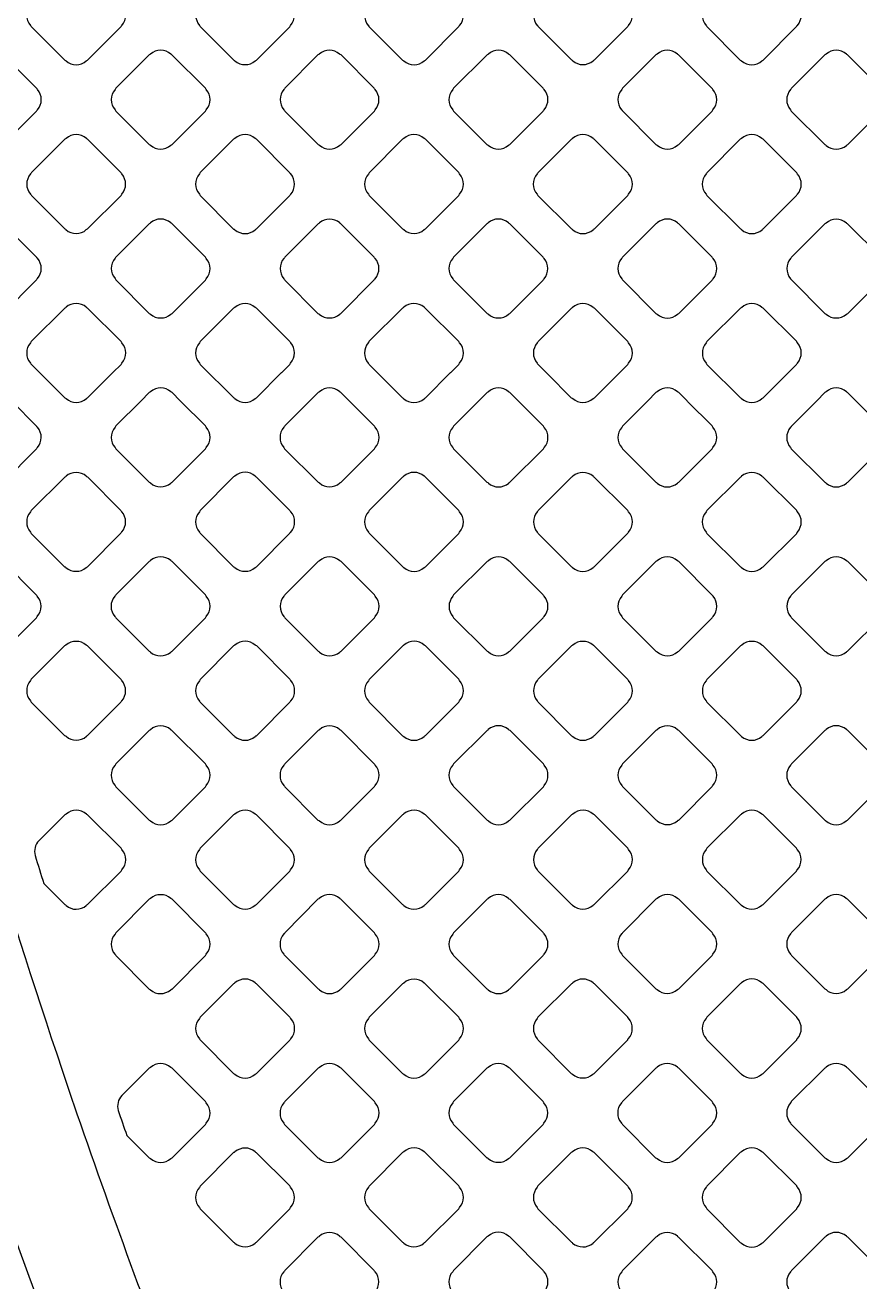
# Model space of a CAD drawing. Header units: millimetres. Extents: x 3440 to 3572, y 2 to 96.
# Drawn here: x 3524.9 to 3525.965, y 62.876 to 64.48 of the extents above; entities that cross this region are included whole.
import ezdxf

# ---------------------------------------------------------------- set-up
doc = ezdxf.new("R2010")
doc.units = ezdxf.units.MM
doc.header["$LTSCALE"] = 23.1
doc.layers.add('gbr-dxf', color=7, linetype='CONTINUOUS')

msp = doc.modelspace()

# ---------------------------------------------------------------- linework, layer by layer
at = {"layer": 'gbr-dxf', "linetype": 'Continuous'}
for points in [[(3527.8751, 56.7413), (3525.3338, 59.2826, -0.042133), (3525.3297, 59.2875, -0.16673), (3522.868, 66.4618, -0.014135)], [(3522.9442, 66.4618, 0.166721), (3525.3895, 59.3347), (3527.9302, 56.794, -0.01212)], [(3527.6921, 56.4731), (3525.0518, 59.1135, -0.042015), (3525.0477, 59.1183, -0.166954), (3522.5566, 66.371, -0.014027)], [(3522.6328, 66.3694, 0.16691), (3525.1076, 59.1655), (3527.744, 56.529, -0.019676)], [(3528.0485, 57.0068), (3525.5329, 59.5224, -0.042856), (3525.5287, 59.5273, -0.165958), (3523.2172, 66.2997, -0.01087)], [(3523.2934, 66.2983, 0.165913), (3525.5887, 59.5744), (3528.1004, 57.0627, -0.019676)], [(3528.7117, 57.7123), (3526.1736, 60.2504, -0.047409), (3526.1639, 60.2609, -0.163793), (3524.1677, 66.1912, -0.009935)], [(3524.3201, 66.189, 0.163577), (3526.2816, 60.3579), (3528.821, 57.8184, -0.008901)], [(3528.21, 57.2557), (3525.6624, 59.8033, -0.041025), (3525.6544, 59.8128, -0.164875), (3523.4951, 66.183, -0.009972)], [(3523.6475, 66.1809, 0.164763), (3525.7739, 59.9073), (3528.315, 57.3663, -0.013686)], [(3528.4854, 57.4579), (3525.9145, 60.0288, -0.041071), (3525.9062, 60.0381, -0.164322), (3523.8291, 66.1836, -0.007717)], [(3523.9815, 66.1834, 0.164179), (3526.0241, 60.1348), (3528.5916, 57.5673, -0.008541)], [(3522.407, 66.1102, 0.012838), (3522.4361, 65.4972, -0.017977), (3522.4362, 65.4956, 0.148382), (3524.9332, 59.0169), (3524.9335, 59.0165, 0.019899), (3524.9437, 59.0054, -0.01365), (3524.9445, 59.0045), (3525.1541, 58.7949, -0.018805), (3525.1553, 58.7937, 0.111695), (3525.2579, 58.729, -0.017124), (3525.2594, 58.7284, -0.221605), (3525.3809, 58.6071, -0.020682), (3525.3816, 58.6053, 0.111689), (3525.4464, 58.5027, -0.023293)], [(3525.9476, 61.0597, -0.048303), (3525.1122, 62.695, -0.021621), (3525.1114, 62.6969, -0.01136), (3524.9619, 63.1029, -0.023391), (3524.9612, 63.105, -0.01815), (3524.7611, 63.7668, -0.019795)]]:
    msp.add_lwpolyline(points, format="xyb", dxfattribs=at)
for points in [[(3524.9066, 64.4795, -0.095506), (3524.9076, 64.4779), (3524.9503, 64.4351, -0.091364), (3524.9519, 64.4342, 0.378894), (3524.9778, 64.4342, -0.095778), (3524.9794, 64.4351), (3525.0222, 64.4779, -0.096105), (3525.0232, 64.4795, 0.378718), (3525.0232, 64.5055, -0.082062), (3525.0223, 64.5068), (3524.9793, 64.5499, -0.086287), (3524.9778, 64.5508, 0.378821), (3524.9519, 64.5507, -0.098229), (3524.9502, 64.5497), (3524.9076, 64.5071, -0.096627), (3524.9066, 64.5054, 0.379229)], [(3525.1223, 64.4795, -0.092969), (3525.1232, 64.4779), (3525.1659, 64.4352, -0.088845), (3525.1674, 64.4343, 0.379032), (3525.1933, 64.4343, -0.095973), (3525.195, 64.4353), (3525.2375, 64.4778, -0.096266), (3525.2385, 64.4794, 0.379731), (3525.2385, 64.5054, -0.103612), (3525.2375, 64.5072), (3525.195, 64.5497, -0.091913), (3525.1934, 64.5506, 0.379731), (3525.1674, 64.5506, -0.09572), (3525.1658, 64.5497), (3525.1232, 64.5071, -0.096128), (3525.1223, 64.5054, 0.379506)], [(3525.3376, 64.5054, 0.379069), (3525.3376, 64.4795, -0.08563), (3525.3385, 64.478), (3525.3813, 64.4352, -0.097464), (3525.383, 64.4342, 0.379075), (3525.4089, 64.4343, -0.09572), (3525.4106, 64.4352), (3525.4532, 64.4779, -0.096266), (3525.4542, 64.4795, 0.379731), (3525.4542, 64.5055, -0.092139), (3525.4532, 64.507), (3525.4105, 64.5497, -0.096314), (3525.4089, 64.5507, 0.379672), (3525.3829, 64.5507, -0.096157), (3525.3813, 64.5498), (3525.3386, 64.507, -0.096105)], [(3525.5533, 64.4794, -0.087314), (3525.5542, 64.478), (3525.5968, 64.4354, -0.09979), (3525.5985, 64.4344, 0.379731), (3525.6245, 64.4344, -0.09572), (3525.6261, 64.4354), (3525.6686, 64.4779, -0.095916), (3525.6696, 64.4795, 0.379731), (3525.6696, 64.5055, -0.087748), (3525.6686, 64.507), (3525.626, 64.5496, -0.091964), (3525.6244, 64.5506, 0.379731), (3525.5984, 64.5506, -0.096265), (3525.5968, 64.5496), (3525.5542, 64.5071, -0.096266), (3525.5533, 64.5054, 0.379731)], [(3525.7686, 64.4795, -0.09185), (3525.7696, 64.4779), (3525.8122, 64.4353, -0.103498), (3525.814, 64.4342, 0.379214), (3525.84, 64.4343, -0.096625), (3525.8416, 64.4352), (3525.8842, 64.4779, -0.096332), (3525.8852, 64.4795, 0.379289), (3525.8852, 64.5055, -0.087715), (3525.8843, 64.5069), (3525.8415, 64.5497, -0.094156), (3525.8399, 64.5507, 0.379506), (3525.8139, 64.5507, -0.095973), (3525.8123, 64.5497), (3525.7696, 64.5071, -0.096023), (3525.7687, 64.5054, 0.379672)], [(3524.7989, 64.3718, -0.091745), (3524.7999, 64.3702), (3524.8427, 64.3274, -0.088202), (3524.8442, 64.3265, 0.379289), (3524.8701, 64.3265, -0.095866), (3524.8717, 64.3274), (3524.9144, 64.3701, -0.095585), (3524.9154, 64.3717, 0.379287), (3524.9154, 64.3977, -0.082876), (3524.9145, 64.399), (3524.8715, 64.442, -0.08752), (3524.87, 64.4429, 0.379293), (3524.8441, 64.4429, -0.096625), (3524.8424, 64.4419), (3524.7999, 64.3994, -0.095916), (3524.7989, 64.3978, 0.379731)], [(3525.0145, 64.3717, -0.100032), (3525.0155, 64.37), (3525.0579, 64.3275, -0.096266), (3525.0596, 64.3265, 0.379731), (3525.0855, 64.3265, -0.09572), (3525.0872, 64.3275), (3525.1298, 64.3701, -0.096214), (3525.1308, 64.3717, 0.379672), (3525.1308, 64.3977, -0.096259), (3525.1298, 64.3993), (3525.0871, 64.4421, -0.083725), (3525.0857, 64.4429, 0.379293), (3525.0597, 64.4429, -0.096119), (3525.0581, 64.4419), (3525.0154, 64.3993, -0.096266), (3525.0145, 64.3977, 0.379731)], [(3525.23, 64.3718, -0.095612), (3525.2309, 64.3702), (3525.2737, 64.3275, -0.093932), (3525.2753, 64.3265, 0.378681), (3525.3012, 64.3265, -0.095886), (3525.3028, 64.3275), (3525.3454, 64.37, -0.095602), (3525.3463, 64.3717, 0.379293), (3525.3463, 64.3976, -0.099964), (3525.3453, 64.3993), (3525.3028, 64.4418, -0.103887), (3525.301, 64.4429, 0.379672), (3525.2751, 64.4429, -0.096157), (3525.2734, 64.4419), (3525.2309, 64.3994, -0.095935), (3525.23, 64.3978, 0.379287)], [(3525.4454, 64.3716, -0.083226), (3525.4463, 64.3702), (3525.489, 64.3275, -0.096314), (3525.4907, 64.3266, 0.379672), (3525.5166, 64.3265, -0.096157), (3525.5182, 64.3275), (3525.5609, 64.3702, -0.095796), (3525.5619, 64.3718, 0.379293), (3525.5619, 64.3978, -0.092348), (3525.5609, 64.3993), (3525.5184, 64.4419, -0.096111), (3525.5167, 64.4429, 0.379289), (3525.4908, 64.4429, -0.095866), (3525.4891, 64.4419), (3525.4464, 64.3993, -0.098209), (3525.4454, 64.3976, 0.379506)], [(3525.6609, 64.3718, -0.087248), (3525.6618, 64.3703), (3525.7046, 64.3275, -0.099849), (3525.7063, 64.3265, 0.379293), (3525.7323, 64.3266, -0.096265), (3525.7339, 64.3275), (3525.7764, 64.37, -0.096111), (3525.7774, 64.3717, 0.379321), (3525.7774, 64.3976, -0.087248), (3525.7765, 64.3991), (3525.7336, 64.442, -0.09197), (3525.7321, 64.4429, 0.379293), (3525.7061, 64.4429, -0.09572), (3525.7045, 64.4419), (3525.6619, 64.3994, -0.096111), (3525.661, 64.3977, 0.379321)], [(3525.8765, 64.3716, -0.091558), (3525.8774, 64.3701), (3525.92, 64.3275, -0.104018), (3525.9218, 64.3264, 0.379731), (3525.9478, 64.3264, -0.09572), (3525.9494, 64.3274), (3525.9921, 64.37, -0.096266), (3525.993, 64.3717, 0.379731), (3525.993, 64.3977, -0.08798), (3525.9921, 64.3991), (3525.9493, 64.4419, -0.092126), (3525.9477, 64.4429, 0.379731), (3525.9218, 64.4429, -0.09572), (3525.9201, 64.4419), (3525.8775, 64.3992, -0.096266), (3525.8765, 64.3976, 0.379731)], [(3524.9067, 64.264, -0.091745), (3524.9077, 64.2624), (3524.9504, 64.2197, -0.087638), (3524.9518, 64.2188, 0.379731), (3524.9778, 64.2188, -0.096265), (3524.9795, 64.2198), (3525.0221, 64.2624, -0.095916), (3525.023, 64.264, 0.379731), (3525.023, 64.29, -0.083235), (3525.0222, 64.2914), (3524.9793, 64.3342, -0.087638), (3524.9779, 64.3351, 0.379731), (3524.9519, 64.3351, -0.095756), (3524.9503, 64.3341), (3524.9077, 64.2916, -0.095628), (3524.9067, 64.2899, 0.379731)], [(3525.1221, 64.264, -0.099534), (3525.1231, 64.2623), (3525.1658, 64.2196, -0.095602), (3525.1674, 64.2187, 0.379293), (3525.1934, 64.2187, -0.095956), (3525.195, 64.2197), (3525.2376, 64.2623, -0.096214), (3525.2386, 64.2639, 0.379672), (3525.2386, 64.2899, -0.096157), (3525.2376, 64.2915), (3525.1948, 64.3344, -0.083291), (3525.1934, 64.3352, 0.379287), (3525.1674, 64.3352, -0.095612), (3525.1658, 64.3343), (3525.1231, 64.2916, -0.095602), (3525.1221, 64.2899, 0.378906)], [(3525.3377, 64.2898, 0.378161), (3525.3377, 64.2639, -0.085622), (3525.3386, 64.2625), (3525.3813, 64.2198, -0.096197), (3525.383, 64.2188, 0.378778), (3525.4089, 64.2188, -0.096475), (3525.4106, 64.2198), (3525.4531, 64.2623, -0.096111), (3525.454, 64.264, 0.379289), (3525.4541, 64.2899, -0.09527), (3525.4531, 64.2916), (3525.4106, 64.3341, -0.099711), (3525.4089, 64.3351, 0.378815), (3525.3829, 64.3351, -0.095778), (3525.3813, 64.3341), (3525.3386, 64.2915, -0.095058)], [(3525.5531, 64.2639, -0.082787), (3525.554, 64.2626), (3525.5968, 64.2197, -0.098209), (3525.5985, 64.2187, 0.379155), (3525.6244, 64.2187, -0.095719), (3525.6261, 64.2197), (3525.6687, 64.2624, -0.095796), (3525.6697, 64.264, 0.379293), (3525.6697, 64.29, -0.092348), (3525.6687, 64.2915), (3525.626, 64.3342, -0.095916), (3525.6244, 64.3352, 0.379731), (3525.5984, 64.3352, -0.095756), (3525.5968, 64.3342), (3525.5541, 64.2915, -0.095819), (3525.5531, 64.2899, 0.379289)], [(3525.7688, 64.2639, -0.087314), (3525.7697, 64.2625), (3525.8124, 64.2197, -0.100054), (3525.8141, 64.2187, 0.379731), (3525.8401, 64.2187, -0.095756), (3525.8417, 64.2197), (3525.8842, 64.2622, -0.095958), (3525.8852, 64.2639, 0.379731), (3525.8852, 64.2898, -0.087314), (3525.8843, 64.2913), (3525.8415, 64.3341, -0.091913), (3525.8399, 64.3351, 0.379731), (3525.8139, 64.3351, -0.09572), (3525.8123, 64.3341), (3525.7698, 64.2915, -0.096266), (3525.7688, 64.2899, 0.379731)], [(3524.7989, 64.1821, 0.379293), (3524.7989, 64.1561, -0.087748), (3524.7998, 64.1547), (3524.8426, 64.1119, -0.083651), (3524.844, 64.111, 0.379321), (3524.87, 64.1109, -0.095506), (3524.8716, 64.1119), (3524.9144, 64.1547, -0.095796), (3524.9154, 64.1563, 0.379293), (3524.9153, 64.1823, -0.087314), (3524.9144, 64.1838), (3524.8717, 64.2264, -0.092406), (3524.8702, 64.2274, 0.379703), (3524.8442, 64.2274, -0.095649), (3524.8426, 64.2265), (3524.7999, 64.1837, -0.095602)], [(3525.0145, 64.1563, -0.096265), (3525.0154, 64.1546), (3525.0581, 64.1119, -0.092289), (3525.0597, 64.111, 0.379229), (3525.0856, 64.111, -0.095506), (3525.0873, 64.1119), (3525.1298, 64.1545, -0.095935), (3525.1308, 64.1561, 0.379324), (3525.1308, 64.1821, -0.096157), (3525.1298, 64.1837), (3525.087, 64.2266, -0.082483), (3525.0856, 64.2274, 0.379214), (3525.0596, 64.2274, -0.096625), (3525.058, 64.2264), (3525.0154, 64.1839, -0.095916), (3525.0145, 64.1823, 0.379731)], [(3525.4454, 64.1562, -0.08148), (3525.4462, 64.1549), (3525.4892, 64.1119, -0.094684), (3525.4908, 64.111, 0.378422), (3525.5167, 64.111, -0.097902), (3525.5184, 64.112), (3525.5609, 64.1545, -0.095796), (3525.5619, 64.1562, 0.379293), (3525.5619, 64.1821, -0.096119), (3525.5609, 64.1838), (3525.5183, 64.2264, -0.09979), (3525.5166, 64.2274, 0.379731), (3525.4906, 64.2274, -0.09572), (3525.489, 64.2264), (3525.4464, 64.1838, -0.096266), (3525.4454, 64.1822, 0.37907)], [(3525.6609, 64.1821, 0.37925), (3525.661, 64.1561, -0.083792), (3525.6618, 64.1547), (3525.7047, 64.1119, -0.096111), (3525.7063, 64.1109, 0.379289), (3525.7323, 64.1109, -0.095778), (3525.7339, 64.1119), (3525.7766, 64.1545, -0.095602), (3525.7775, 64.1562, 0.379293), (3525.7775, 64.1821, -0.091954), (3525.7766, 64.1837), (3525.7339, 64.2264, -0.096641), (3525.7322, 64.2274, 0.379612), (3525.7063, 64.2274, -0.095612), (3525.7046, 64.2264), (3525.6619, 64.1837, -0.095602)], [(3525.23, 64.1562, -0.103612), (3525.231, 64.1544), (3525.2734, 64.112, -0.09979), (3525.2751, 64.111, 0.379731), (3525.3011, 64.111, -0.096248), (3525.3027, 64.112), (3525.3453, 64.1546, -0.096128), (3525.3463, 64.1562, 0.379506), (3525.3463, 64.1822, -0.093522), (3525.3453, 64.1838), (3525.3027, 64.2264, -0.095296), (3525.3011, 64.2273, 0.379293), (3525.2752, 64.2273, -0.095956), (3525.2735, 64.2263), (3525.231, 64.1838, -0.095958), (3525.23, 64.1822, 0.379731)], [(3525.8766, 64.1561, -0.087314), (3525.8775, 64.1546), (3525.9201, 64.112, -0.100054), (3525.9218, 64.111, 0.379731), (3525.9478, 64.111, -0.096265), (3525.9494, 64.112), (3525.9919, 64.1545, -0.095916), (3525.9929, 64.1562, 0.379731), (3525.9929, 64.1821, -0.087549), (3525.992, 64.1836), (3525.9493, 64.2263, -0.091913), (3525.9477, 64.2272, 0.379731), (3525.9218, 64.2272, -0.09572), (3525.9201, 64.2263), (3525.8776, 64.1837, -0.096266), (3525.8766, 64.1821, 0.379731)], [(3524.9066, 64.0484, -0.082704), (3524.9074, 64.047), (3524.9503, 64.0041, -0.092233), (3524.9519, 64.0032, 0.37981), (3524.9779, 64.0032, -0.095956), (3524.9795, 64.0042), (3525.0118, 64.0364), (3525.0222, 64.0468, -0.095602), (3525.0232, 64.0485, 0.378458), (3525.0232, 64.0744, -0.09082), (3525.0222, 64.0759), (3524.9795, 64.1187, -0.095935), (3524.9778, 64.1197, 0.379196), (3524.9519, 64.1197, -0.096157), (3524.9503, 64.1187), (3524.9075, 64.076, -0.095602), (3524.9066, 64.0744, 0.378858)], [(3525.1222, 64.0743, 0.378683), (3525.1222, 64.0484, -0.089854), (3525.1232, 64.0469), (3525.1659, 64.0042, -0.088207), (3525.1674, 64.0033, 0.37981), (3525.1933, 64.0033, -0.096625), (3525.195, 64.0042), (3525.227, 64.0363), (3525.2272, 64.0365), (3525.2375, 64.0468, -0.098), (3525.2385, 64.0485, 0.378687), (3525.2386, 64.0744, -0.087135), (3525.2377, 64.0759), (3525.1949, 64.1186, -0.09197), (3525.1933, 64.1196, 0.378906), (3525.1674, 64.1196, -0.095866), (3525.1658, 64.1186), (3525.1232, 64.076, -0.095364)], [(3525.3376, 64.0743, 0.378869), (3525.3376, 64.0484, -0.091954), (3525.3386, 64.0468), (3525.3813, 64.0041, -0.092233), (3525.3829, 64.0031, 0.37981), (3525.4089, 64.0031, -0.095956), (3525.4105, 64.0041), (3525.4426, 64.0363), (3525.4429, 64.0365), (3525.4532, 64.0468, -0.096227), (3525.4541, 64.0484, 0.379155), (3525.4542, 64.0744, -0.088552), (3525.4532, 64.0759), (3525.4104, 64.1187, -0.093143), (3525.4088, 64.1197, 0.37859), (3525.3829, 64.1197, -0.095886), (3525.3813, 64.1187), (3525.3385, 64.076, -0.095412)], [(3525.5532, 64.0743, 0.379032), (3525.5532, 64.0484, -0.083271), (3525.5541, 64.047), (3525.5646, 64.0365, -0.023307), (3525.5661, 64.0348), (3525.5967, 64.0042, -0.10739), (3525.5986, 64.0032, 0.379249), (3525.6245, 64.0032, -0.095956), (3525.6262, 64.0042), (3525.6585, 64.0365), (3525.6687, 64.0467, -0.098209), (3525.6697, 64.0484, 0.378675), (3525.6697, 64.0743, -0.095049), (3525.6688, 64.0759), (3525.6261, 64.1186, -0.099711), (3525.6244, 64.1196, 0.378906), (3525.5984, 64.1196, -0.095506), (3525.5968, 64.1186), (3525.5542, 64.0759, -0.095589)], [(3525.7688, 64.0742, 0.379069), (3525.7688, 64.0483, -0.08563), (3525.7697, 64.0469), (3525.8124, 64.0042, -0.096627), (3525.814, 64.0032, 0.37981), (3525.84, 64.0032, -0.096625), (3525.8416, 64.0042), (3525.8737, 64.0363), (3525.8738, 64.0364), (3525.8842, 64.0468, -0.097673), (3525.8852, 64.0485, 0.378687), (3525.8852, 64.0744, -0.091118), (3525.8843, 64.0759), (3525.8417, 64.1186, -0.096227), (3525.84, 64.1196, 0.379196), (3525.8141, 64.1196, -0.096157), (3525.8125, 64.1186), (3525.7697, 64.0759, -0.096105)], [(3524.7988, 63.9406, -0.104392), (3524.7998, 63.9388), (3524.8423, 63.8964, -0.100151), (3524.8441, 63.8953, 0.37981), (3524.87, 63.8953, -0.095956), (3524.8717, 63.8963), (3524.9144, 63.939, -0.096332), (3524.9153, 63.9407, 0.379212), (3524.9154, 63.9666, -0.09601), (3524.9144, 63.9682), (3524.883, 63.9997, -0.014794), (3524.882, 64.0006), (3524.8716, 64.011, -0.091631), (3524.8701, 64.0119, 0.378906), (3524.8441, 64.0119, -0.095506), (3524.8425, 64.011), (3524.8321, 64.0005), (3524.7998, 63.9683, -0.096627), (3524.7988, 63.9666, 0.379731)], [(3525.0144, 63.9407, -0.092052), (3525.0154, 63.9391), (3525.0581, 63.8964, -0.087865), (3525.0596, 63.8955, 0.378952), (3525.0855, 63.8954, -0.09601), (3525.0872, 63.8964), (3525.1299, 63.9392, -0.096328), (3525.1309, 63.9408, 0.37892), (3525.1309, 63.9667, -0.092052), (3525.1299, 63.9683), (3525.0986, 63.9996, -0.014794), (3525.0976, 64.0005), (3525.0872, 64.011, -0.08752), (3525.0857, 64.0119, 0.379196), (3525.0598, 64.0119, -0.096157), (3525.0581, 64.011), (3525.0477, 64.0005), (3525.0154, 63.9683, -0.096627), (3525.0145, 63.9666, 0.379357)], [(3525.2299, 63.9667, 0.379347), (3525.2299, 63.9407, -0.088014), (3525.2308, 63.9392), (3525.2735, 63.8965, -0.100824), (3525.2753, 63.8955, 0.379451), (3525.3012, 63.8955, -0.096117), (3525.3029, 63.8965), (3525.3454, 63.939, -0.095895), (3525.3464, 63.9406, 0.379201), (3525.3463, 63.9666, -0.096625), (3525.3454, 63.9682), (3525.314, 63.9996, -0.015077), (3525.313, 64.0005), (3525.3025, 64.011, -0.085459), (3525.3011, 64.0119, 0.379064), (3525.2752, 64.0119, -0.095886), (3525.2735, 64.0109), (3525.2309, 63.9683, -0.095796)], [(3525.4454, 63.9665, 0.379298), (3525.4454, 63.9406, -0.092348), (3525.4464, 63.939), (3525.489, 63.8964, -0.10399), (3525.4908, 63.8954, 0.37975), (3525.5168, 63.8954, -0.096265), (3525.5184, 63.8964), (3525.561, 63.9389, -0.096737), (3525.562, 63.9406, 0.379185), (3525.562, 63.9665, -0.09185), (3525.561, 63.9681), (3525.5181, 64.011, -0.08047), (3525.5167, 64.0119, 0.378906), (3525.4908, 64.0119, -0.095506), (3525.4891, 64.0109), (3525.4464, 63.9682, -0.096539)], [(3525.6611, 63.9406, -0.100082), (3525.6621, 63.9389), (3525.7046, 63.8964, -0.095895), (3525.7062, 63.8954, 0.378747), (3525.7321, 63.8954, -0.09601), (3525.7338, 63.8964), (3525.7764, 63.939, -0.096328), (3525.7774, 63.9407, 0.379422), (3525.7774, 63.9666, -0.10047), (3525.7764, 63.9683), (3525.7451, 63.9997, -0.014794), (3525.7441, 64.0006), (3525.7338, 64.0109, -0.091753), (3525.7323, 64.0118, 0.379196), (3525.7063, 64.0118, -0.096157), (3525.7047, 64.0108), (3525.6944, 64.0005), (3525.6621, 63.9682, -0.096627), (3525.6611, 63.9665, 0.3795)], [(3525.8765, 63.9406, -0.083317), (3525.8774, 63.9392), (3525.9202, 63.8964, -0.096627), (3525.9218, 63.8954, 0.37981), (3525.9478, 63.8954, -0.096625), (3525.9494, 63.8964), (3525.992, 63.939, -0.096111), (3525.993, 63.9406, 0.37981), (3525.993, 63.9666, -0.100585), (3525.992, 63.9683), (3525.9607, 63.9996, -0.015172), (3525.9597, 64.0005), (3525.9492, 64.011, -0.0873), (3525.9478, 64.0119, 0.379287), (3525.9218, 64.0119, -0.095612), (3525.9202, 64.011), (3525.9098, 64.0005), (3525.8775, 63.9682, -0.096627), (3525.8765, 63.9666, 0.379731)], [(3524.9066, 63.8328, -0.095968), (3524.9075, 63.8311), (3524.9499, 63.7887, -0.107982), (3524.9518, 63.7877, 0.378952), (3524.9777, 63.7877, -0.09601), (3524.9794, 63.7886), (3525.022, 63.8313, -0.096328), (3525.023, 63.833, 0.379422), (3525.023, 63.8589, -0.10047), (3525.022, 63.8606), (3524.9796, 63.903, -0.10399), (3524.9778, 63.904, 0.379731), (3524.9519, 63.904, -0.096458), (3524.9502, 63.903), (3524.9076, 63.8604, -0.096627), (3524.9066, 63.8587, 0.379357)], [(3525.1221, 63.8588, 0.378939), (3525.1221, 63.8329, -0.083636), (3525.123, 63.8315), (3525.1658, 63.7887, -0.096539), (3525.1675, 63.7877, 0.379201), (3525.1934, 63.7877, -0.095956), (3525.1951, 63.7887), (3525.2377, 63.8313, -0.096332), (3525.2387, 63.8329, 0.37981), (3525.2387, 63.8589, -0.096625), (3525.2377, 63.8606), (3525.1951, 63.9031, -0.100151), (3525.1934, 63.9042, 0.3795), (3525.1674, 63.9042, -0.096259), (3525.1658, 63.9032), (3525.1231, 63.8605, -0.095895)], [(3525.3378, 63.8589, 0.37947), (3525.3378, 63.8329, -0.096458), (3525.3388, 63.8313), (3525.3815, 63.7886, -0.092289), (3525.383, 63.7877, 0.379451), (3525.409, 63.7876, -0.096117), (3525.4106, 63.7886), (3525.4532, 63.8312, -0.095895), (3525.4541, 63.8328, 0.379201), (3525.4541, 63.8587, -0.10047), (3525.4531, 63.8605), (3525.4104, 63.9032, -0.088202), (3525.4089, 63.9041, 0.379357), (3525.383, 63.9041, -0.096507), (3525.3813, 63.9031), (3525.3388, 63.8605, -0.096527)], [(3525.5533, 63.8328, -0.096625), (3525.5543, 63.8311), (3525.5968, 63.7886, -0.092233), (3525.5984, 63.7876, 0.37981), (3525.6244, 63.7876, -0.096458), (3525.626, 63.7886), (3525.6687, 63.8313, -0.096423), (3525.6697, 63.8329, 0.379511), (3525.6697, 63.8589, -0.083163), (3525.6688, 63.8603), (3525.626, 63.9031, -0.087525), (3525.6245, 63.904, 0.379206), (3525.5985, 63.904, -0.096458), (3525.5969, 63.903), (3525.5543, 63.8604, -0.096627), (3525.5533, 63.8588, 0.379731)], [(3525.7687, 63.8588, 0.378406), (3525.7687, 63.8329, -0.100188), (3525.7697, 63.8312), (3525.8124, 63.7885, -0.095895), (3525.814, 63.7876, 0.37857), (3525.84, 63.7876, -0.09601), (3525.8416, 63.7885), (3525.8843, 63.8312, -0.096328), (3525.8852, 63.8329, 0.379422), (3525.8852, 63.8588, -0.096625), (3525.8843, 63.8605), (3525.8417, 63.903, -0.100476), (3525.8399, 63.904, 0.379471), (3525.814, 63.9041, -0.095968), (3525.8124, 63.9031), (3525.7697, 63.8605, -0.096301)], [(3524.8165, 63.756, 0.001876), (3524.8346, 63.6887), (3524.8425, 63.6809, -0.092233), (3524.844, 63.6799, 0.37981), (3524.87, 63.6799, -0.095956), (3524.8716, 63.6809), (3524.9142, 63.7235, -0.096111), (3524.9152, 63.7251, 0.379451), (3524.9152, 63.7511, -0.083636), (3524.9143, 63.7525), (3524.8715, 63.7953, -0.087648), (3524.87, 63.7963, 0.379249), (3524.8441, 63.7962, -0.096458), (3524.8424, 63.7952), (3524.8213, 63.7741, 0.248765)], [(3525.0143, 63.7251, -0.10047), (3525.0153, 63.7234), (3525.0579, 63.6808, -0.096111), (3525.0595, 63.6798, 0.37981), (3525.0855, 63.6798, -0.095956), (3525.0872, 63.6808), (3525.1299, 63.7235, -0.096332), (3525.1309, 63.7251, 0.37981), (3525.1309, 63.7511, -0.096625), (3525.1299, 63.7528), (3525.0873, 63.7953, -0.100151), (3525.0856, 63.7964, 0.379731), (3525.0596, 63.7964, -0.096458), (3525.0579, 63.7954), (3525.0153, 63.7527, -0.096627), (3525.0143, 63.7511, 0.379731)], [(3525.23, 63.7252, -0.095968), (3525.231, 63.7235), (3525.2737, 63.6808, -0.092398), (3525.2753, 63.6798, 0.379191), (3525.3012, 63.6798, -0.096117), (3525.3028, 63.6808), (3525.3455, 63.7235, -0.095895), (3525.3465, 63.7251, 0.379201), (3525.3465, 63.7511, -0.10047), (3525.3454, 63.7528), (3525.303, 63.7953, -0.10399), (3525.3012, 63.7963, 0.379731), (3525.2752, 63.7963, -0.096458), (3525.2735, 63.7953), (3525.231, 63.7528, -0.096627), (3525.23, 63.7511, 0.379357)], [(3525.4456, 63.751, 0.37947), (3525.4456, 63.7251, -0.088014), (3525.4465, 63.7236), (3525.4891, 63.681, -0.100824), (3525.4908, 63.68, 0.379308), (3525.5167, 63.68, -0.095968), (3525.5184, 63.681), (3525.5609, 63.7235, -0.096328), (3525.5619, 63.7251, 0.379422), (3525.5619, 63.7511, -0.092348), (3525.5609, 63.7527), (3525.5184, 63.7952, -0.096111), (3525.5167, 63.7962, 0.379357), (3525.4908, 63.7962, -0.096507), (3525.4891, 63.7953), (3525.4465, 63.7527, -0.096527)], [(3525.661, 63.7251, -0.09253), (3525.6619, 63.7235), (3525.7045, 63.6809, -0.104691), (3525.7063, 63.6799, 0.37981), (3525.7323, 63.6799, -0.096625), (3525.7339, 63.6809), (3525.7765, 63.7234, -0.096332), (3525.7775, 63.7251, 0.379511), (3525.7775, 63.751, -0.08798), (3525.7766, 63.7525), (3525.7337, 63.7954, -0.091848), (3525.7322, 63.7963, 0.379206), (3525.7062, 63.7963, -0.096458), (3525.7046, 63.7953), (3525.6619, 63.7527, -0.096857), (3525.661, 63.751, 0.379731)], [(3525.8766, 63.751, 0.37903), (3525.8766, 63.7251, -0.100082), (3525.8776, 63.7233), (3525.9201, 63.6808, -0.095895), (3525.9217, 63.6799, 0.378847), (3525.9477, 63.6799, -0.096117), (3525.9493, 63.6808), (3525.992, 63.7235, -0.095895), (3525.993, 63.7252, 0.379201), (3525.9929, 63.7511, -0.096625), (3525.992, 63.7528), (3525.9495, 63.7952, -0.100151), (3525.9478, 63.7962, 0.3795), (3525.9218, 63.7962, -0.096259), (3525.9202, 63.7953), (3525.8775, 63.7526, -0.095895)], [(3524.9066, 63.6174, -0.092061), (3524.9075, 63.6158), (3524.9501, 63.5732, -0.104246), (3524.9519, 63.5722, 0.379422), (3524.9779, 63.5722, -0.095956), (3524.9795, 63.5732), (3525.022, 63.6157, -0.096332), (3525.023, 63.6173, 0.37981), (3525.023, 63.6433, -0.087784), (3525.0221, 63.6448), (3524.9793, 63.6876, -0.092233), (3524.9777, 63.6885, 0.3795), (3524.9518, 63.6885, -0.096259), (3524.9501, 63.6875), (3524.9075, 63.645, -0.096227), (3524.9066, 63.6433, 0.378699)], [(3525.1221, 63.6172, -0.096625), (3525.1231, 63.6156), (3525.1656, 63.5731, -0.107961), (3525.1674, 63.5721, 0.37981), (3525.1934, 63.5721, -0.095956), (3525.1951, 63.573), (3525.2377, 63.6157, -0.096332), (3525.2387, 63.6173, 0.37981), (3525.2387, 63.6433, -0.10047), (3525.2377, 63.645), (3525.1952, 63.6875, -0.10399), (3525.1934, 63.6885, 0.379731), (3525.1674, 63.6885, -0.096458), (3525.1657, 63.6875), (3525.1231, 63.6449, -0.096627), (3525.1221, 63.6432, 0.379731)], [(3525.3378, 63.6432, 0.37947), (3525.3378, 63.6173, -0.09253), (3525.3387, 63.6157), (3525.3814, 63.573, -0.088207), (3525.3829, 63.5721, 0.379308), (3525.4089, 63.5721, -0.095968), (3525.4105, 63.5731), (3525.4532, 63.6157, -0.096328), (3525.4541, 63.6174, 0.379422), (3525.4541, 63.6433, -0.104392), (3525.4531, 63.6451), (3525.4106, 63.6876, -0.092233), (3525.4091, 63.6886, 0.379357), (3525.3831, 63.6886, -0.096507), (3525.3815, 63.6876), (3525.3388, 63.6449, -0.096527)], [(3525.5533, 63.6174, -0.092348), (3525.5542, 63.6158), (3525.597, 63.573, -0.088207), (3525.5985, 63.5721, 0.37981), (3525.6245, 63.5721, -0.096625), (3525.6261, 63.5731), (3525.6687, 63.6157, -0.096111), (3525.6697, 63.6173, 0.37981), (3525.6697, 63.6433, -0.088014), (3525.6688, 63.6448), (3525.626, 63.6876, -0.092623), (3525.6244, 63.6885, 0.379731), (3525.5985, 63.6885, -0.096458), (3525.5968, 63.6876), (3525.5543, 63.645, -0.096627), (3525.5533, 63.6434, 0.379731)], [(3525.7688, 63.6173, -0.096625), (3525.7698, 63.6156), (3525.8124, 63.5731, -0.092233), (3525.8139, 63.5721, 0.37981), (3525.8399, 63.5721, -0.095956), (3525.8415, 63.5731), (3525.8842, 63.6158, -0.096332), (3525.8852, 63.6174, 0.379511), (3525.8852, 63.6434, -0.083226), (3525.8843, 63.6448), (3525.8415, 63.6876, -0.087645), (3525.84, 63.6885, 0.379206), (3525.8141, 63.6885, -0.096458), (3525.8124, 63.6875), (3525.7698, 63.6449, -0.096627), (3525.7688, 63.6432, 0.379731)], [(3525.0144, 63.5096, -0.096475), (3525.0154, 63.5079), (3525.0581, 63.4652, -0.092289), (3525.0597, 63.4643, 0.37981), (3525.0856, 63.4643, -0.096625), (3525.0873, 63.4653), (3525.1299, 63.5079, -0.096332), (3525.1309, 63.5095, 0.37981), (3525.1309, 63.5355, -0.083317), (3525.13, 63.5369), (3525.087, 63.5798, -0.088202), (3525.0856, 63.5807, 0.379731), (3525.0596, 63.5807, -0.096458), (3525.0579, 63.5797), (3525.0154, 63.5372, -0.096627), (3525.0144, 63.5355, 0.379731)], [(3525.2299, 63.5094, -0.095862), (3525.2309, 63.5078), (3525.2733, 63.4654, -0.10771), (3525.2752, 63.4643, 0.378952), (3525.3011, 63.4643, -0.095866), (3525.3027, 63.4653), (3525.3454, 63.508, -0.096328), (3525.3464, 63.5096, 0.379422), (3525.3464, 63.5356, -0.10047), (3525.3453, 63.5373), (3525.303, 63.5797, -0.10399), (3525.3012, 63.5807, 0.379731), (3525.2752, 63.5807, -0.096458), (3525.2736, 63.5797), (3525.2309, 63.537, -0.096627), (3525.2299, 63.5354, 0.379357)], [(3525.4455, 63.5356, 0.379249), (3525.4455, 63.5096, -0.096475), (3525.4465, 63.508), (3525.4892, 63.4653, -0.092289), (3525.4908, 63.4643, 0.379308), (3525.5167, 63.4643, -0.095968), (3525.5184, 63.4653), (3525.561, 63.5079, -0.096328), (3525.562, 63.5096, 0.379422), (3525.562, 63.5355, -0.10047), (3525.561, 63.5373), (3525.5185, 63.5798, -0.104311), (3525.5167, 63.5808, 0.3795), (3525.4907, 63.5808, -0.096614), (3525.4891, 63.5798), (3525.4465, 63.5372, -0.096195)], [(3525.6611, 63.5355, 0.379249), (3525.6611, 63.5096, -0.088014), (3525.662, 63.5081), (3525.7046, 63.4655, -0.100824), (3525.7063, 63.4645, 0.379451), (3525.7323, 63.4645, -0.096117), (3525.7339, 63.4654), (3525.7764, 63.508, -0.095895), (3525.7774, 63.5096, 0.379201), (3525.7774, 63.5356, -0.092348), (3525.7764, 63.5371), (3525.7339, 63.5797, -0.096111), (3525.7322, 63.5807, 0.3795), (3525.7063, 63.5807, -0.096259), (3525.7046, 63.5797), (3525.662, 63.5371, -0.096539)], [(3525.8765, 63.5355, 0.379249), (3525.8765, 63.5096, -0.096625), (3525.8775, 63.5079), (3525.9201, 63.4654, -0.092072), (3525.9216, 63.4644, 0.37975), (3525.9476, 63.4644, -0.096225), (3525.9492, 63.4654), (3525.9919, 63.5081, -0.096737), (3525.9929, 63.5097, 0.378825), (3525.9929, 63.5356, -0.083252), (3525.992, 63.537), (3525.9492, 63.5799, -0.08787), (3525.9477, 63.5808, 0.378884), (3525.9218, 63.5808, -0.096614), (3525.9201, 63.5798), (3525.8775, 63.5372, -0.096195)], [(3524.9124, 63.4202), (3524.9125, 63.4201, 0.001058), (3524.9235, 63.3842), (3524.9504, 63.3574, -0.087645), (3524.9519, 63.3564, 0.379158), (3524.9778, 63.3565, -0.096625), (3524.9795, 63.3574), (3525.0222, 63.4002, -0.096111), (3525.0232, 63.4018, 0.37981), (3525.0232, 63.4278, -0.088014), (3525.0222, 63.4293), (3524.9794, 63.4721, -0.092289), (3524.9779, 63.473, 0.3795), (3524.9519, 63.473, -0.096614), (3524.9503, 63.472), (3524.9171, 63.4389, 0.2577)], [(3525.1222, 63.4017, -0.092029), (3525.1232, 63.4002), (3525.1657, 63.3577, -0.103923), (3525.1675, 63.3566, 0.378747), (3525.1934, 63.3566, -0.09601), (3525.195, 63.3576), (3525.2376, 63.4002, -0.096227), (3525.2385, 63.4018, 0.379422), (3525.2385, 63.4277, -0.088014), (3525.2376, 63.4292), (3525.1949, 63.4719, -0.092233), (3525.1934, 63.4729, 0.379731), (3525.1674, 63.4729, -0.096458), (3525.1657, 63.4719), (3525.1232, 63.4294, -0.096857), (3525.1222, 63.4277, 0.3795)], [(3525.3377, 63.4277, 0.379249), (3525.3377, 63.4018, -0.104392), (3525.3387, 63.4), (3525.3812, 63.3575, -0.100476), (3525.3829, 63.3565, 0.379308), (3525.4089, 63.3565, -0.095968), (3525.4105, 63.3574), (3525.4532, 63.4001, -0.096328), (3525.4541, 63.4017, 0.379422), (3525.4541, 63.4277, -0.108153), (3525.4531, 63.4296), (3525.4106, 63.4721, -0.096627), (3525.4089, 63.473, 0.3795), (3525.383, 63.4731, -0.096614), (3525.3813, 63.4721), (3525.3386, 63.4294, -0.096195)], [(3525.5533, 63.4277, 0.379249), (3525.5533, 63.4018, -0.088014), (3525.5542, 63.4003), (3525.597, 63.3575, -0.083733), (3525.5984, 63.3566, 0.379451), (3525.6244, 63.3566, -0.096117), (3525.626, 63.3576), (3525.6688, 63.4003, -0.095895), (3525.6697, 63.402, 0.379201), (3525.6697, 63.4279, -0.092348), (3525.6688, 63.4295), (3525.6262, 63.472, -0.096111), (3525.6246, 63.473, 0.3795), (3525.5986, 63.473, -0.096259), (3525.597, 63.4721), (3525.5542, 63.4293, -0.096539)], [(3525.7688, 63.4278, 0.37947), (3525.7688, 63.4019, -0.09253), (3525.7698, 63.4003), (3525.8124, 63.3576, -0.088202), (3525.8139, 63.3567, 0.379451), (3525.8399, 63.3567, -0.096259), (3525.8415, 63.3577), (3525.8842, 63.4003, -0.096539), (3525.8851, 63.402, 0.379201), (3525.8851, 63.4279, -0.088014), (3525.8842, 63.4294), (3525.8415, 63.4721, -0.092233), (3525.8399, 63.473, 0.379357), (3525.814, 63.473, -0.096507), (3525.8124, 63.4721), (3525.7698, 63.4295, -0.096527)], [(3525.0144, 63.3199, 0.378939), (3525.0144, 63.2939, -0.092029), (3525.0154, 63.2924), (3525.0581, 63.2497, -0.087648), (3525.0596, 63.2487, 0.379201), (3525.0855, 63.2488, -0.095956), (3525.0872, 63.2497), (3525.1299, 63.2925, -0.096332), (3525.1309, 63.2941, 0.37981), (3525.1309, 63.3201, -0.087784), (3525.1299, 63.3216), (3525.0873, 63.3642, -0.092289), (3525.0857, 63.3652, 0.3795), (3525.0597, 63.3652, -0.096614), (3525.0581, 63.3642), (3525.0154, 63.3215, -0.096195)], [(3525.2299, 63.294, -0.092348), (3525.2309, 63.2925), (3525.2735, 63.2499, -0.10399), (3525.2753, 63.2488, 0.37981), (3525.3012, 63.2488, -0.095956), (3525.3029, 63.2498), (3525.3454, 63.2923, -0.096111), (3525.3464, 63.294, 0.37981), (3525.3464, 63.3199, -0.088014), (3525.3454, 63.3214), (3525.3026, 63.3642, -0.092623), (3525.3011, 63.3652, 0.379731), (3525.2751, 63.3652, -0.096458), (3525.2734, 63.3642), (3525.2309, 63.3216, -0.096627), (3525.2299, 63.32, 0.379731)], [(3525.4454, 63.2939, -0.096625), (3525.4464, 63.2923), (3525.4888, 63.2499, -0.107961), (3525.4907, 63.2488, 0.37981), (3525.5166, 63.2488, -0.095956), (3525.5183, 63.2498), (3525.5609, 63.2924, -0.096332), (3525.5619, 63.2941, 0.37981), (3525.5619, 63.32, -0.10047), (3525.5609, 63.3218), (3525.5185, 63.3641, -0.10399), (3525.5167, 63.3652, 0.379731), (3525.4907, 63.3652, -0.096458), (3525.4891, 63.3642), (3525.4464, 63.3215, -0.096627), (3525.4454, 63.3199, 0.379731)], [(3525.6609, 63.32, 0.37947), (3525.661, 63.294, -0.083792), (3525.6618, 63.2926), (3525.7045, 63.2499, -0.096423), (3525.7062, 63.249, 0.379451), (3525.7321, 63.249, -0.096259), (3525.7338, 63.2499), (3525.7764, 63.2926, -0.096539), (3525.7774, 63.2942, 0.379201), (3525.7774, 63.3202, -0.096458), (3525.7764, 63.3218), (3525.7339, 63.3643, -0.100499), (3525.7322, 63.3653, 0.379357), (3525.7063, 63.3653, -0.096507), (3525.7046, 63.3643), (3525.6619, 63.3216, -0.096527)], [(3525.8765, 63.2942, -0.092348), (3525.8775, 63.2926), (3525.9203, 63.2498, -0.088202), (3525.9217, 63.2489, 0.37981), (3525.9477, 63.2489, -0.095956), (3525.9494, 63.2499), (3525.992, 63.2925, -0.096332), (3525.9929, 63.2941, 0.37981), (3525.9929, 63.3201, -0.088442), (3525.992, 63.3216), (3525.9492, 63.3644, -0.092898), (3525.9476, 63.3653, 0.379731), (3525.9217, 63.3653, -0.096458), (3525.92, 63.3643), (3525.8775, 63.3218, -0.096627), (3525.8765, 63.3202, 0.379731)], [(3525.1221, 63.1862, -0.087784), (3525.123, 63.1847), (3525.1657, 63.142, -0.100151), (3525.1674, 63.141, 0.37981), (3525.1934, 63.141, -0.095956), (3525.1951, 63.142), (3525.2377, 63.1846, -0.096332), (3525.2387, 63.1863, 0.37981), (3525.2387, 63.2122, -0.092348), (3525.2377, 63.2138), (3525.195, 63.2565, -0.096111), (3525.1934, 63.2575, 0.379731), (3525.1674, 63.2575, -0.096458), (3525.1657, 63.2565), (3525.1231, 63.2138, -0.096627), (3525.1221, 63.2122, 0.379731)], [(3525.3378, 63.1863, -0.100399), (3525.3388, 63.1845), (3525.3813, 63.1421, -0.096423), (3525.3829, 63.1411, 0.37981), (3525.4089, 63.1411, -0.095956), (3525.4105, 63.1421), (3525.453, 63.1846, -0.096332), (3525.454, 63.1862, 0.37981), (3525.454, 63.2122, -0.096625), (3525.453, 63.2138), (3525.4103, 63.2565, -0.083651), (3525.4089, 63.2574, 0.379731), (3525.383, 63.2574, -0.096458), (3525.3813, 63.2564), (3525.3388, 63.2139, -0.096857), (3525.3378, 63.2122, 0.379731)], [(3525.5532, 63.1862, -0.10047), (3525.5542, 63.1845), (3525.5966, 63.142, -0.096332), (3525.5983, 63.1411, 0.37981), (3525.6242, 63.1411, -0.096625), (3525.6259, 63.142), (3525.6686, 63.1848, -0.096111), (3525.6696, 63.1864, 0.37981), (3525.6696, 63.2124, -0.096458), (3525.6686, 63.214), (3525.6262, 63.2565, -0.100499), (3525.6244, 63.2575, 0.379731), (3525.5985, 63.2575, -0.096458), (3525.5968, 63.2565), (3525.5541, 63.2139, -0.096627), (3525.5532, 63.2122, 0.379731)], [(3525.7687, 63.2123, 0.37947), (3525.7687, 63.1864, -0.087784), (3525.7696, 63.1849), (3525.8125, 63.142, -0.083651), (3525.8139, 63.1411, 0.379308), (3525.8399, 63.141, -0.09601), (3525.8415, 63.142), (3525.8843, 63.1848, -0.096227), (3525.8852, 63.1864, 0.379422), (3525.8852, 63.2124, -0.09253), (3525.8843, 63.214), (3525.8416, 63.2566, -0.096627), (3525.8399, 63.2576, 0.379357), (3525.814, 63.2576, -0.095968), (3525.8124, 63.2567), (3525.7696, 63.214, -0.096328)], [(3525.0184, 63.0949, 0.000968), (3525.0295, 63.0629), (3525.0581, 63.0343, -0.096328), (3525.0598, 63.0333, 0.379465), (3525.0857, 63.0333, -0.096625), (3525.0874, 63.0343), (3525.1299, 63.0768, -0.096332), (3525.1308, 63.0784, 0.37981), (3525.1308, 63.1044, -0.096625), (3525.1299, 63.106), (3525.0873, 63.1486, -0.100151), (3525.0855, 63.1496, 0.379471), (3525.0596, 63.1497, -0.09601), (3525.058, 63.1487), (3525.023, 63.1138, 0.258987)], [(3525.2299, 63.0784, -0.087848), (3525.2308, 63.0769), (3525.2734, 63.0343, -0.10046), (3525.2751, 63.0333, 0.37981), (3525.3011, 63.0333, -0.096625), (3525.3028, 63.0343), (3525.3454, 63.0769, -0.096111), (3525.3464, 63.0786, 0.37981), (3525.3464, 63.1045, -0.09253), (3525.3454, 63.1061), (3525.3028, 63.1487, -0.096423), (3525.3012, 63.1496, 0.379731), (3525.2752, 63.1496, -0.096458), (3525.2736, 63.1487), (3525.2309, 63.106, -0.096627), (3525.2299, 63.1044, 0.379731)], [(3525.4454, 63.0785, -0.092348), (3525.4464, 63.0769), (3525.4889, 63.0345, -0.104311), (3525.4907, 63.0335, 0.37981), (3525.5166, 63.0335, -0.096625), (3525.5183, 63.0344), (3525.5608, 63.0769, -0.096332), (3525.5617, 63.0786, 0.37981), (3525.5617, 63.1045, -0.087784), (3525.5608, 63.106), (3525.5181, 63.1487, -0.092233), (3525.5166, 63.1496, 0.379731), (3525.4906, 63.1496, -0.096458), (3525.489, 63.1487), (3525.4464, 63.1061, -0.096627), (3525.4454, 63.1045, 0.379731)], [(3525.6608, 63.0785, -0.09601), (3525.6618, 63.0769), (3525.7043, 63.0344, -0.10771), (3525.7062, 63.0333, 0.378952), (3525.7321, 63.0333, -0.095866), (3525.7338, 63.0343), (3525.7764, 63.0769, -0.096227), (3525.7774, 63.0786, 0.379422), (3525.7774, 63.1045, -0.100399), (3525.7764, 63.1063), (3525.7339, 63.1487, -0.104691), (3525.7321, 63.1498, 0.379731), (3525.7061, 63.1498, -0.096625), (3525.7045, 63.1488), (3525.6618, 63.1061, -0.096111), (3525.6608, 63.1045, 0.379357)], [(3525.8765, 63.1045, 0.379249), (3525.8765, 63.0785, -0.083317), (3525.8774, 63.0771), (3525.9202, 63.0343, -0.096111), (3525.9218, 63.0333, 0.379308), (3525.9478, 63.0333, -0.09601), (3525.9494, 63.0343), (3525.9921, 63.0769, -0.096227), (3525.993, 63.0786, 0.379422), (3525.993, 63.1045, -0.096458), (3525.9921, 63.1062), (3525.9495, 63.1488, -0.100824), (3525.9477, 63.1498, 0.3795), (3525.9218, 63.1498, -0.096614), (3525.9201, 63.1488), (3525.8774, 63.1061, -0.096195)], [(3525.1222, 62.9966, 0.37947), (3525.1222, 62.9707, -0.083317), (3525.1231, 62.9693), (3525.1658, 62.9266, -0.096111), (3525.1674, 62.9256, 0.379308), (3525.1934, 62.9256, -0.09601), (3525.195, 62.9266), (3525.2376, 62.9691, -0.096227), (3525.2385, 62.9708, 0.379422), (3525.2385, 62.9967, -0.096458), (3525.2375, 62.9984), (3525.1951, 63.0408, -0.100499), (3525.1934, 63.0418, 0.379357), (3525.1674, 63.0418, -0.096507), (3525.1658, 63.0409), (3525.1232, 62.9983, -0.096423)], [(3525.3377, 62.9967, 0.379249), (3525.3377, 62.9707, -0.096475), (3525.3386, 62.9691), (3525.3812, 62.9265, -0.092289), (3525.3828, 62.9256, 0.379308), (3525.4087, 62.9256, -0.095968), (3525.4104, 62.9265), (3525.453, 62.9692, -0.096328), (3525.454, 62.9708, 0.379422), (3525.454, 62.9968, -0.100285), (3525.453, 62.9985), (3525.4104, 63.0411, -0.088207), (3525.4089, 63.042, 0.3795), (3525.383, 63.042, -0.096614), (3525.3813, 63.041), (3525.3386, 62.9983, -0.096195)], [(3525.5532, 62.9708, -0.096458), (3525.5541, 62.9692), (3525.5968, 62.9265, -0.092289), (3525.5984, 62.9256, 0.379451), (3525.6244, 62.9255, -0.096117), (3525.626, 62.9265), (3525.6686, 62.9692, -0.095796), (3525.6696, 62.9708, 0.37889), (3525.6696, 62.9967, -0.083586), (3525.6687, 62.9981), (3525.6258, 63.0411, -0.088093), (3525.6243, 63.042, 0.379249), (3525.5983, 63.042, -0.096625), (3525.5967, 63.041), (3525.5541, 62.9985, -0.096111), (3525.5532, 62.9968, 0.379731)], [(3525.7687, 62.9707, -0.099971), (3525.7697, 62.969), (3525.8123, 62.9264, -0.096227), (3525.8139, 62.9254, 0.378952), (3525.8399, 62.9254, -0.095866), (3525.8415, 62.9264), (3525.8843, 62.9691, -0.096227), (3525.8852, 62.9708, 0.379422), (3525.8852, 62.9967, -0.096458), (3525.8843, 62.9984), (3525.8417, 63.041, -0.100824), (3525.8399, 63.042, 0.379731), (3525.814, 63.042, -0.096723), (3525.8123, 63.041), (3525.7697, 62.9983, -0.096857), (3525.7687, 62.9967, 0.379357)], [(3525.2299, 62.863, -0.083317), (3525.2308, 62.8616), (3525.2735, 62.8189, -0.096111), (3525.2751, 62.8179, 0.37981), (3525.3011, 62.8179, -0.095956), (3525.3028, 62.8189), (3525.3452, 62.8614, -0.096111), (3525.3462, 62.863, 0.37981), (3525.3462, 62.889, -0.096458), (3525.3452, 62.8907), (3525.3028, 62.9331, -0.100824), (3525.3011, 62.9341, 0.379731), (3525.2751, 62.9341, -0.096723), (3525.2734, 62.9331), (3525.2309, 62.8906, -0.096627), (3525.2299, 62.889, 0.379731)], [(3525.4453, 62.863, -0.087784), (3525.4462, 62.8615), (3525.4889, 62.8188, -0.100151), (3525.4907, 62.8178, 0.37981), (3525.5166, 62.8178, -0.095956), (3525.5183, 62.8188), (3525.5609, 62.8614, -0.096332), (3525.5619, 62.863, 0.37981), (3525.5619, 62.889, -0.092348), (3525.5609, 62.8906), (3525.5182, 62.9333, -0.096111), (3525.5166, 62.9343, 0.379731), (3525.4906, 62.9343, -0.096458), (3525.489, 62.9333), (3525.4463, 62.8906, -0.096627), (3525.4453, 62.889, 0.379731)], [(3525.661, 62.863, -0.09253), (3525.6619, 62.8614), (3525.7045, 62.8188, -0.104691), (3525.7063, 62.8178, 0.379451), (3525.7323, 62.8178, -0.096117), (3525.7339, 62.8188), (3525.7764, 62.8613, -0.095796), (3525.7774, 62.8629, 0.37889), (3525.7774, 62.8889, -0.087947), (3525.7765, 62.8904), (3525.7336, 62.9332, -0.092228), (3525.7321, 62.9342, 0.379249), (3525.7061, 62.9341, -0.096723), (3525.7045, 62.9331), (3525.6619, 62.8906, -0.096857), (3525.661, 62.889, 0.379731)], [(3525.8765, 62.8629, -0.099964), (3525.8775, 62.8612), (3525.92, 62.8187, -0.096332), (3525.9216, 62.8177, 0.37981), (3525.9476, 62.8177, -0.096625), (3525.9492, 62.8187), (3525.992, 62.8614, -0.096111), (3525.9929, 62.8631, 0.37981), (3525.9929, 62.889, -0.096458), (3525.992, 62.8907), (3525.9495, 62.9331, -0.100824), (3525.9478, 62.9342, 0.379731), (3525.9218, 62.9342, -0.096723), (3525.9201, 62.9332), (3525.8775, 62.8905, -0.096857), (3525.8765, 62.8889, 0.379731)]]:
    msp.add_lwpolyline(points, format="xyb", close=True, dxfattribs=at)

doc.saveas('drawing.dxf')
